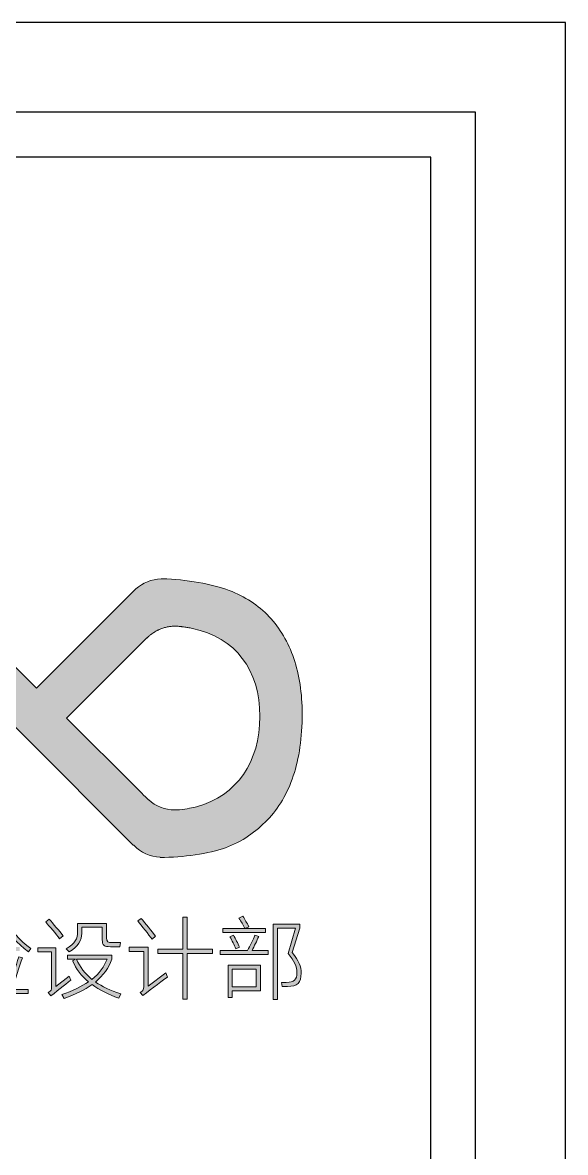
# Model space of a CAD drawing. Extents: x 23971 to 232415, y -48119 to 67869.
# Drawn here: x 231431 to 232415, y 40267 to 42314 of the extents above; entities that cross this region are included whole.
import ezdxf

# ---------------------------------------------------------------- set-up
doc = ezdxf.new("R2010")
doc.units = 0
doc.header["$LTSCALE"] = 1000
doc.header["$MEASUREMENT"] = 0
doc.layers.add('_U+56FE_U+5C42 1', color=7, linetype='Continuous')

# ---------------------------------------------------------------- blocks, each defined once
blk = doc.blocks.new('block 3')
at = {"layer": '_U+56FE_U+5C42 1'}
h = blk.add_hatch(color=251, dxfattribs=at)
h.dxf.hatch_style = 2
edge = h.paths.add_edge_path()
edge.add_spline(control_points=[(101.335, -164.82), (101.335, -164.82), (101.319, -164.485), (101.319, -164.485), (101.558, -164.453), (103.017, -164.214), (103.216, -164.174), (103.216, -164.174), (103.232, -164.493), (103.232, -164.493), (103.056, -164.517), (101.566, -164.78), (101.335, -164.82)], knot_values=[0, 0, 0, 0, 1, 1, 1, 2, 2, 2, 3, 3, 3, 4, 4, 4, 4], degree=3, periodic=0)
edge = h.paths.add_edge_path()
edge.add_spline(control_points=[(102.682, -165.935), (103.28, -165.935), (103.431, -165.824), (103.439, -165.306), (103.439, -165.306), (103.527, -163.218), (103.527, -163.218), (103.527, -163.218), (101.853, -163.218), (101.853, -163.218), (101.853, -163.218), (102.028, -160.676), (102.028, -160.676), (102.028, -160.676), (102.347, -160.676), (102.347, -160.676), (102.347, -160.676), (102.188, -162.907), (102.188, -162.907), (102.188, -162.907), (103.184, -162.907), (103.184, -162.907), (103.184, -162.907), (103.367, -160.246), (103.367, -160.246), (103.367, -160.246), (101.503, -160.246), (101.503, -160.246), (101.503, -160.246), (101.503, -159.919), (101.503, -159.919), (101.503, -159.919), (103.702, -159.919), (103.702, -159.919), (103.702, -159.919), (103.511, -162.907), (103.511, -162.907), (103.511, -162.907), (103.861, -162.907), (103.861, -162.907), (103.837, -163.505), (103.797, -164.652), (103.758, -165.417), (103.734, -166.079), (103.519, -166.238), (102.77, -166.238), (102.77, -166.238), (102.013, -166.238), (102.013, -166.238), (102.013, -166.238), (101.957, -165.935), (101.957, -165.935), (101.957, -165.935), (102.682, -165.935), (102.682, -165.935)], knot_values=[0, 0, 0, 0, 1, 1, 1, 2, 2, 2, 3, 3, 3, 4, 4, 4, 5, 5, 5, 6, 6, 6, 7, 7, 7, 8, 8, 8, 9, 9, 9, 10, 10, 10, 11, 11, 11, 12, 12, 12, 13, 13, 13, 14, 14, 14, 15, 15, 15, 16, 16, 16, 17, 17, 17, 18, 18, 18, 18], degree=3, periodic=0)
edge = h.paths.add_edge_path()
edge.add_spline(control_points=[(106.268, -159.919), (105.718, -160.86), (105.009, -161.688), (104.021, -162.429), (104.021, -162.429), (103.797, -162.15), (103.797, -162.15), (104.817, -161.393), (105.559, -160.525), (106.053, -159.545), (106.053, -159.545), (106.491, -159.545), (106.491, -159.545), (106.977, -160.565), (107.726, -161.417), (108.73, -162.15), (108.73, -162.15), (108.515, -162.429), (108.515, -162.429), (107.535, -161.696), (106.818, -160.867), (106.268, -159.919)], knot_values=[0, 0, 0, 0, 1, 1, 1, 2, 2, 2, 3, 3, 3, 4, 4, 4, 5, 5, 5, 6, 6, 6, 7, 7, 7, 7], degree=3, periodic=0)
edge = h.paths.add_edge_path()
edge.add_spline(control_points=[(107.049, -165.728), (107.049, -165.728), (108.507, -165.728), (108.507, -165.728), (108.507, -165.728), (108.507, -166.087), (108.507, -166.087), (108.507, -166.087), (104.021, -166.087), (104.021, -166.087), (104.021, -166.087), (104.021, -165.728), (104.021, -165.728), (104.021, -165.728), (106.714, -165.728), (106.714, -165.728), (107.017, -164.907), (107.431, -163.688), (107.678, -162.859), (107.678, -162.859), (107.989, -162.955), (107.989, -162.955), (107.742, -163.72), (107.336, -164.947), (107.049, -165.728)], knot_values=[0, 0, 0, 0, 1, 1, 1, 2, 2, 2, 3, 3, 3, 4, 4, 4, 5, 5, 5, 6, 6, 6, 7, 7, 7, 8, 8, 8, 8], degree=3, periodic=0)
edge = h.paths.add_edge_path()
edge.add_spline(control_points=[(104.483, -162.947), (104.483, -162.947), (104.77, -162.859), (104.77, -162.859), (104.945, -163.409), (105.256, -164.501), (105.399, -165.083), (105.399, -165.083), (105.096, -165.17), (105.096, -165.17), (104.953, -164.581), (104.642, -163.489), (104.483, -162.947)], knot_values=[0, 0, 0, 0, 1, 1, 1, 2, 2, 2, 3, 3, 3, 4, 4, 4, 4], degree=3, periodic=0)
h.paths.add_polyline_path([(104.77, -162.373), (104.77, -162.023), (107.766, -162.023), (107.766, -162.373)])
edge = h.paths.add_edge_path()
edge.add_spline(control_points=[(105.774, -162.859), (105.774, -162.859), (106.077, -162.78), (106.077, -162.78), (106.236, -163.266), (106.507, -164.278), (106.634, -164.82), (106.634, -164.82), (106.331, -164.899), (106.331, -164.899), (106.204, -164.358), (105.941, -163.369), (105.774, -162.859)], knot_values=[0, 0, 0, 0, 1, 1, 1, 2, 2, 2, 3, 3, 3, 4, 4, 4, 4], degree=3, periodic=0)
h = blk.add_hatch(color=251, dxfattribs=at)
h.dxf.hatch_style = 2
edge = h.paths.add_edge_path()
edge.add_spline(control_points=[(110.491, -166.278), (110.491, -166.278), (110.244, -165.999), (110.244, -165.999), (110.539, -165.848), (110.539, -165.704), (110.539, -165.537), (110.539, -165.537), (110.539, -162.445), (110.539, -162.445), (110.539, -162.445), (109.344, -162.445), (109.344, -162.445), (109.344, -162.445), (109.344, -162.095), (109.344, -162.095), (109.344, -162.095), (110.922, -162.095), (110.922, -162.095), (110.922, -162.095), (110.922, -165.465), (110.922, -165.465), (110.922, -165.465), (112.069, -164.565), (112.069, -164.565), (112.069, -164.565), (112.228, -164.899), (112.228, -164.899), (112.053, -165.035), (111.185, -165.72), (110.491, -166.278)], knot_values=[0, 0, 0, 0, 1, 1, 1, 2, 2, 2, 3, 3, 3, 4, 4, 4, 5, 5, 5, 6, 6, 6, 7, 7, 7, 8, 8, 8, 9, 9, 9, 10, 10, 10, 10], degree=3, periodic=0)
edge = h.paths.add_edge_path()
edge.add_spline(control_points=[(110.037, -159.824), (110.037, -159.824), (110.34, -159.584), (110.34, -159.584), (110.651, -159.927), (111.256, -160.644), (111.567, -161.035), (111.567, -161.035), (111.24, -161.29), (111.24, -161.29), (110.954, -160.907), (110.348, -160.182), (110.037, -159.824)], knot_values=[0, 0, 0, 0, 1, 1, 1, 2, 2, 2, 3, 3, 3, 4, 4, 4, 4], degree=3, periodic=0)
edge = h.paths.add_edge_path()
edge.add_spline(control_points=[(115.814, -162.732), (115.814, -162.732), (115.814, -163.075), (115.814, -163.075), (115.527, -163.84), (115.073, -164.501), (114.38, -165.075), (114.954, -165.473), (115.679, -165.808), (116.587, -166.119), (116.587, -166.119), (116.428, -166.485), (116.428, -166.485), (115.48, -166.143), (114.707, -165.752), (114.077, -165.298), (113.448, -165.752), (112.651, -166.151), (111.647, -166.517), (111.647, -166.517), (111.44, -166.174), (111.44, -166.174), (112.396, -165.84), (113.169, -165.473), (113.774, -165.059), (113.145, -164.533), (112.691, -163.927), (112.38, -163.218), (112.38, -163.218), (112.635, -163.067), (112.635, -163.067), (112.635, -163.067), (111.934, -163.067), (111.934, -163.067), (111.934, -163.067), (111.934, -162.732), (111.934, -162.732), (111.934, -162.732), (115.814, -162.732), (115.814, -162.732)], knot_values=[0, 0, 0, 0, 1, 1, 1, 2, 2, 2, 3, 3, 3, 4, 4, 4, 5, 5, 5, 6, 6, 6, 7, 7, 7, 8, 8, 8, 9, 9, 9, 10, 10, 10, 11, 11, 11, 12, 12, 12, 13, 13, 13, 13], degree=3, periodic=0)
edge = h.paths.add_edge_path()
edge.add_spline(control_points=[(115.679, -161.983), (115.161, -161.999), (114.97, -161.863), (114.97, -161.37), (114.97, -161.37), (114.97, -160.286), (114.97, -160.286), (114.97, -160.286), (113.185, -160.286), (113.185, -160.286), (113.185, -160.286), (113.185, -160.828), (113.185, -160.828), (113.185, -161.401), (112.882, -161.951), (112.093, -162.445), (112.093, -162.445), (111.83, -162.182), (111.83, -162.182), (112.595, -161.688), (112.818, -161.274), (112.818, -160.668), (112.818, -160.668), (112.818, -159.951), (112.818, -159.951), (112.818, -159.951), (115.344, -159.951), (115.344, -159.951), (115.344, -159.951), (115.344, -161.21), (115.344, -161.21), (115.344, -161.561), (115.464, -161.632), (115.838, -161.632), (115.838, -161.632), (116.555, -161.632), (116.555, -161.632), (116.555, -161.632), (116.516, -161.983), (116.516, -161.983), (116.516, -161.983), (115.679, -161.983), (115.679, -161.983)], knot_values=[0, 0, 0, 0, 1, 1, 1, 2, 2, 2, 3, 3, 3, 4, 4, 4, 5, 5, 5, 6, 6, 6, 7, 7, 7, 8, 8, 8, 9, 9, 9, 10, 10, 10, 11, 11, 11, 12, 12, 12, 13, 13, 13, 14, 14, 14, 14], degree=3, periodic=0)
edge = h.paths.add_edge_path()
edge.add_spline(control_points=[(114.069, -164.844), (114.731, -164.326), (115.153, -163.736), (115.4, -163.067), (115.4, -163.067), (112.723, -163.067), (112.723, -163.067), (113.025, -163.768), (113.456, -164.35), (114.069, -164.844)], knot_values=[0, 0, 0, 0, 1, 1, 1, 2, 2, 2, 3, 3, 3, 3], degree=3, periodic=0)
h = blk.add_hatch(color=251, dxfattribs=at)
h.dxf.hatch_style = 2
edge = h.paths.add_edge_path()
edge.add_spline(control_points=[(118.532, -166.246), (118.532, -166.246), (118.293, -165.975), (118.293, -165.975), (118.596, -165.824), (118.596, -165.68), (118.596, -165.505), (118.596, -165.505), (118.596, -162.397), (118.596, -162.397), (118.596, -162.397), (117.321, -162.397), (117.321, -162.397), (117.321, -162.397), (117.321, -162.023), (117.321, -162.023), (117.321, -162.023), (118.978, -162.023), (118.978, -162.023), (118.978, -162.023), (118.978, -165.449), (118.978, -165.449), (118.978, -165.449), (120.54, -164.27), (120.54, -164.27), (120.54, -164.27), (120.667, -164.637), (120.667, -164.637), (120.42, -164.82), (119.305, -165.625), (118.532, -166.246)], knot_values=[0, 0, 0, 0, 1, 1, 1, 2, 2, 2, 3, 3, 3, 4, 4, 4, 5, 5, 5, 6, 6, 6, 7, 7, 7, 8, 8, 8, 9, 9, 9, 10, 10, 10, 10], degree=3, periodic=0)
edge = h.paths.add_edge_path()
edge.add_spline(control_points=[(118.07, -159.736), (118.07, -159.736), (118.372, -159.513), (118.372, -159.513), (118.699, -159.887), (119.337, -160.692), (119.639, -161.067), (119.639, -161.067), (119.321, -161.314), (119.321, -161.314), (119.034, -160.947), (118.396, -160.126), (118.07, -159.736)], knot_values=[0, 0, 0, 0, 1, 1, 1, 2, 2, 2, 3, 3, 3, 4, 4, 4, 4], degree=3, periodic=0)
h.paths.add_polyline_path([(122.022, -162.589), (119.839, -162.589), (119.839, -162.206), (122.022, -162.206), (122.022, -159.409), (122.405, -159.409), (122.405, -162.206), (124.604, -162.206), (124.604, -162.589), (122.405, -162.589), (122.405, -166.565), (122.022, -166.565)])
h = blk.add_hatch(color=251, dxfattribs=at)
h.dxf.hatch_style = 2
edge = h.paths.add_edge_path()
edge.add_spline(control_points=[(128.062, -162.318), (128.062, -162.318), (129.465, -162.318), (129.465, -162.318), (129.465, -162.318), (129.465, -162.676), (129.465, -162.676), (129.465, -162.676), (125.289, -162.676), (125.289, -162.676), (125.289, -162.676), (125.289, -162.318), (125.289, -162.318), (125.289, -162.318), (127.68, -162.318), (127.68, -162.318), (127.911, -161.895), (128.15, -161.393), (128.317, -160.979), (128.317, -160.979), (128.644, -161.09), (128.644, -161.09), (128.477, -161.481), (128.27, -161.919), (128.062, -162.318)], knot_values=[0, 0, 0, 0, 1, 1, 1, 2, 2, 2, 3, 3, 3, 4, 4, 4, 5, 5, 5, 6, 6, 6, 7, 7, 7, 8, 8, 8, 8], degree=3, periodic=0)
h.paths.add_polyline_path([(125.52, -160.748), (125.52, -160.405), (129.25, -160.405), (129.25, -160.748)])
h.paths.add_polyline_path([(125.967, -163.601), (128.795, -163.601), (128.795, -165.84), (126.317, -165.84), (126.317, -166.429), (125.967, -166.429)])
edge = h.paths.add_edge_path()
edge.add_spline(control_points=[(126.126, -161.122), (126.126, -161.122), (126.445, -160.979), (126.445, -160.979), (126.628, -161.314), (126.803, -161.656), (126.979, -162.039), (126.979, -162.039), (126.652, -162.166), (126.652, -162.166), (126.493, -161.8), (126.325, -161.457), (126.126, -161.122)], knot_values=[0, 0, 0, 0, 1, 1, 1, 2, 2, 2, 3, 3, 3, 4, 4, 4, 4], degree=3, periodic=0)
h.paths.add_polyline_path([(126.317, -165.489), (128.437, -165.489), (128.437, -163.943), (126.317, -163.943)])
edge = h.paths.add_edge_path()
edge.add_spline(control_points=[(126.923, -159.481), (126.923, -159.481), (127.266, -159.321), (127.266, -159.321), (127.457, -159.632), (127.616, -159.903), (127.776, -160.238), (127.776, -160.238), (127.425, -160.397), (127.425, -160.397), (127.282, -160.079), (127.122, -159.8), (126.923, -159.481)], knot_values=[0, 0, 0, 0, 1, 1, 1, 2, 2, 2, 3, 3, 3, 4, 4, 4, 4], degree=3, periodic=0)
edge = h.paths.add_edge_path()
edge.add_spline(control_points=[(129.911, -160.007), (129.911, -160.007), (132.246, -160.007), (132.246, -160.007), (132.246, -160.007), (132.246, -160.373), (132.246, -160.373), (132.246, -160.373), (131.584, -162.501), (131.584, -162.501), (132.15, -163.218), (132.357, -163.712), (132.357, -164.302), (132.357, -165.131), (132.031, -165.457), (131.17, -165.457), (131.17, -165.457), (130.708, -165.457), (130.708, -165.457), (130.708, -165.457), (130.628, -165.107), (130.628, -165.107), (130.628, -165.107), (131.059, -165.107), (131.059, -165.107), (131.744, -165.107), (131.991, -164.876), (131.991, -164.254), (131.991, -163.728), (131.768, -163.234), (131.21, -162.573), (131.21, -162.573), (131.863, -160.373), (131.863, -160.373), (131.863, -160.373), (130.278, -160.373), (130.278, -160.373), (130.278, -160.373), (130.278, -166.589), (130.278, -166.589), (130.278, -166.589), (129.911, -166.589), (129.911, -166.589), (129.911, -166.589), (129.911, -160.007), (129.911, -160.007)], knot_values=[0, 0, 0, 0, 1, 1, 1, 2, 2, 2, 3, 3, 3, 4, 4, 4, 5, 5, 5, 6, 6, 6, 7, 7, 7, 8, 8, 8, 9, 9, 9, 10, 10, 10, 11, 11, 11, 12, 12, 12, 13, 13, 13, 14, 14, 14, 15, 15, 15, 15], degree=3, periodic=0)
at = {"layer": '_U+56FE_U+5C42 1', "lineweight": 0}
for points in [[(122.022, -162.589), (119.839, -162.589), (119.839, -162.206), (122.022, -162.206), (122.022, -159.409), (122.405, -159.409), (122.405, -162.206), (124.604, -162.206), (124.604, -162.589), (122.405, -162.589), (122.405, -166.565), (122.022, -166.565), (122.022, -162.589)], [(125.52, -160.748), (125.52, -160.405), (129.25, -160.405), (129.25, -160.748), (125.52, -160.748)], [(125.967, -163.601), (128.795, -163.601), (128.795, -165.84), (126.317, -165.84), (126.317, -166.429), (125.967, -166.429), (125.967, -163.601)], [(126.317, -165.489), (128.437, -165.489), (128.437, -163.943), (126.317, -163.943), (126.317, -165.489)]]:
    blk.add_lwpolyline(points, dxfattribs=at)
for points, knots in [([(106.268, -159.919), (105.718, -160.86), (105.009, -161.688), (104.021, -162.429), (104.021, -162.429), (103.797, -162.15), (103.797, -162.15), (104.817, -161.393), (105.559, -160.525), (106.053, -159.545), (106.053, -159.545), (106.491, -159.545), (106.491, -159.545), (106.977, -160.565), (107.726, -161.417), (108.73, -162.15), (108.73, -162.15), (108.515, -162.429), (108.515, -162.429), (107.535, -161.696), (106.818, -160.867), (106.268, -159.919)], [0, 0, 0, 0, 1, 1, 1, 2, 2, 2, 3, 3, 3, 4, 4, 4, 5, 5, 5, 6, 6, 6, 7, 7, 7, 7]), ([(110.037, -159.824), (110.037, -159.824), (110.34, -159.584), (110.34, -159.584), (110.651, -159.927), (111.256, -160.644), (111.567, -161.035), (111.567, -161.035), (111.24, -161.29), (111.24, -161.29), (110.954, -160.907), (110.348, -160.182), (110.037, -159.824)], [0, 0, 0, 0, 1, 1, 1, 2, 2, 2, 3, 3, 3, 4, 4, 4, 4]), ([(115.679, -161.983), (115.161, -161.999), (114.97, -161.863), (114.97, -161.37), (114.97, -161.37), (114.97, -160.286), (114.97, -160.286), (114.97, -160.286), (113.185, -160.286), (113.185, -160.286), (113.185, -160.286), (113.185, -160.828), (113.185, -160.828), (113.185, -161.401), (112.882, -161.951), (112.093, -162.445), (112.093, -162.445), (111.83, -162.182), (111.83, -162.182), (112.595, -161.688), (112.818, -161.274), (112.818, -160.668), (112.818, -160.668), (112.818, -159.951), (112.818, -159.951), (112.818, -159.951), (115.344, -159.951), (115.344, -159.951), (115.344, -159.951), (115.344, -161.21), (115.344, -161.21), (115.344, -161.561), (115.464, -161.632), (115.838, -161.632), (115.838, -161.632), (116.555, -161.632), (116.555, -161.632), (116.555, -161.632), (116.516, -161.983), (116.516, -161.983), (116.516, -161.983), (115.679, -161.983), (115.679, -161.983)], [0, 0, 0, 0, 1, 1, 1, 2, 2, 2, 3, 3, 3, 4, 4, 4, 5, 5, 5, 6, 6, 6, 7, 7, 7, 8, 8, 8, 9, 9, 9, 10, 10, 10, 11, 11, 11, 12, 12, 12, 13, 13, 13, 14, 14, 14, 14]), ([(118.07, -159.736), (118.07, -159.736), (118.372, -159.513), (118.372, -159.513), (118.699, -159.887), (119.337, -160.692), (119.639, -161.067), (119.639, -161.067), (119.321, -161.314), (119.321, -161.314), (119.034, -160.947), (118.396, -160.126), (118.07, -159.736)], [0, 0, 0, 0, 1, 1, 1, 2, 2, 2, 3, 3, 3, 4, 4, 4, 4]), ([(126.923, -159.481), (126.923, -159.481), (127.266, -159.321), (127.266, -159.321), (127.457, -159.632), (127.616, -159.903), (127.776, -160.238), (127.776, -160.238), (127.425, -160.397), (127.425, -160.397), (127.282, -160.079), (127.122, -159.8), (126.923, -159.481)], [0, 0, 0, 0, 1, 1, 1, 2, 2, 2, 3, 3, 3, 4, 4, 4, 4]), ([(129.911, -160.007), (129.911, -160.007), (132.246, -160.007), (132.246, -160.007), (132.246, -160.007), (132.246, -160.373), (132.246, -160.373), (132.246, -160.373), (131.584, -162.501), (131.584, -162.501), (132.15, -163.218), (132.357, -163.712), (132.357, -164.302), (132.357, -165.131), (132.031, -165.457), (131.17, -165.457), (131.17, -165.457), (130.708, -165.457), (130.708, -165.457), (130.708, -165.457), (130.628, -165.107), (130.628, -165.107), (130.628, -165.107), (131.059, -165.107), (131.059, -165.107), (131.744, -165.107), (131.991, -164.876), (131.991, -164.254), (131.991, -163.728), (131.768, -163.234), (131.21, -162.573), (131.21, -162.573), (131.863, -160.373), (131.863, -160.373), (131.863, -160.373), (130.278, -160.373), (130.278, -160.373), (130.278, -160.373), (130.278, -166.589), (130.278, -166.589), (130.278, -166.589), (129.911, -166.589), (129.911, -166.589), (129.911, -166.589), (129.911, -160.007), (129.911, -160.007)], [0, 0, 0, 0, 1, 1, 1, 2, 2, 2, 3, 3, 3, 4, 4, 4, 5, 5, 5, 6, 6, 6, 7, 7, 7, 8, 8, 8, 9, 9, 9, 10, 10, 10, 11, 11, 11, 12, 12, 12, 13, 13, 13, 14, 14, 14, 15, 15, 15, 15]), ([(128.062, -162.318), (128.062, -162.318), (129.465, -162.318), (129.465, -162.318), (129.465, -162.318), (129.465, -162.676), (129.465, -162.676), (129.465, -162.676), (125.289, -162.676), (125.289, -162.676), (125.289, -162.676), (125.289, -162.318), (125.289, -162.318), (125.289, -162.318), (127.68, -162.318), (127.68, -162.318), (127.911, -161.895), (128.15, -161.393), (128.317, -160.979), (128.317, -160.979), (128.644, -161.09), (128.644, -161.09), (128.477, -161.481), (128.27, -161.919), (128.062, -162.318)], [0, 0, 0, 0, 1, 1, 1, 2, 2, 2, 3, 3, 3, 4, 4, 4, 5, 5, 5, 6, 6, 6, 7, 7, 7, 8, 8, 8, 8]), ([(126.126, -161.122), (126.126, -161.122), (126.445, -160.979), (126.445, -160.979), (126.628, -161.314), (126.803, -161.656), (126.979, -162.039), (126.979, -162.039), (126.652, -162.166), (126.652, -162.166), (126.493, -161.8), (126.325, -161.457), (126.126, -161.122)], [0, 0, 0, 0, 1, 1, 1, 2, 2, 2, 3, 3, 3, 4, 4, 4, 4]), ([(107.049, -165.728), (107.049, -165.728), (108.507, -165.728), (108.507, -165.728), (108.507, -165.728), (108.507, -166.087), (108.507, -166.087), (108.507, -166.087), (104.021, -166.087), (104.021, -166.087), (104.021, -166.087), (104.021, -165.728), (104.021, -165.728), (104.021, -165.728), (106.714, -165.728), (106.714, -165.728), (107.017, -164.907), (107.431, -163.688), (107.678, -162.859), (107.678, -162.859), (107.989, -162.955), (107.989, -162.955), (107.742, -163.72), (107.336, -164.947), (107.049, -165.728)], [0, 0, 0, 0, 1, 1, 1, 2, 2, 2, 3, 3, 3, 4, 4, 4, 5, 5, 5, 6, 6, 6, 7, 7, 7, 8, 8, 8, 8]), ([(110.491, -166.278), (110.491, -166.278), (110.244, -165.999), (110.244, -165.999), (110.539, -165.848), (110.539, -165.704), (110.539, -165.537), (110.539, -165.537), (110.539, -162.445), (110.539, -162.445), (110.539, -162.445), (109.344, -162.445), (109.344, -162.445), (109.344, -162.445), (109.344, -162.095), (109.344, -162.095), (109.344, -162.095), (110.922, -162.095), (110.922, -162.095), (110.922, -162.095), (110.922, -165.465), (110.922, -165.465), (110.922, -165.465), (112.069, -164.565), (112.069, -164.565), (112.069, -164.565), (112.228, -164.899), (112.228, -164.899), (112.053, -165.035), (111.185, -165.72), (110.491, -166.278)], [0, 0, 0, 0, 1, 1, 1, 2, 2, 2, 3, 3, 3, 4, 4, 4, 5, 5, 5, 6, 6, 6, 7, 7, 7, 8, 8, 8, 9, 9, 9, 10, 10, 10, 10]), ([(115.814, -162.732), (115.814, -162.732), (115.814, -163.075), (115.814, -163.075), (115.527, -163.84), (115.073, -164.501), (114.38, -165.075), (114.954, -165.473), (115.679, -165.808), (116.587, -166.119), (116.587, -166.119), (116.428, -166.485), (116.428, -166.485), (115.48, -166.143), (114.707, -165.752), (114.077, -165.298), (113.448, -165.752), (112.651, -166.151), (111.647, -166.517), (111.647, -166.517), (111.44, -166.174), (111.44, -166.174), (112.396, -165.84), (113.169, -165.473), (113.774, -165.059), (113.145, -164.533), (112.691, -163.927), (112.38, -163.218), (112.38, -163.218), (112.635, -163.067), (112.635, -163.067), (112.635, -163.067), (111.934, -163.067), (111.934, -163.067), (111.934, -163.067), (111.934, -162.732), (111.934, -162.732), (111.934, -162.732), (115.814, -162.732), (115.814, -162.732)], [0, 0, 0, 0, 1, 1, 1, 2, 2, 2, 3, 3, 3, 4, 4, 4, 5, 5, 5, 6, 6, 6, 7, 7, 7, 8, 8, 8, 9, 9, 9, 10, 10, 10, 11, 11, 11, 12, 12, 12, 13, 13, 13, 13]), ([(118.532, -166.246), (118.532, -166.246), (118.293, -165.975), (118.293, -165.975), (118.596, -165.824), (118.596, -165.68), (118.596, -165.505), (118.596, -165.505), (118.596, -162.397), (118.596, -162.397), (118.596, -162.397), (117.321, -162.397), (117.321, -162.397), (117.321, -162.397), (117.321, -162.023), (117.321, -162.023), (117.321, -162.023), (118.978, -162.023), (118.978, -162.023), (118.978, -162.023), (118.978, -165.449), (118.978, -165.449), (118.978, -165.449), (120.54, -164.27), (120.54, -164.27), (120.54, -164.27), (120.667, -164.637), (120.667, -164.637), (120.42, -164.82), (119.305, -165.625), (118.532, -166.246)], [0, 0, 0, 0, 1, 1, 1, 2, 2, 2, 3, 3, 3, 4, 4, 4, 5, 5, 5, 6, 6, 6, 7, 7, 7, 8, 8, 8, 9, 9, 9, 10, 10, 10, 10]), ([(114.069, -164.844), (114.731, -164.326), (115.153, -163.736), (115.4, -163.067), (115.4, -163.067), (112.723, -163.067), (112.723, -163.067), (113.025, -163.768), (113.456, -164.35), (114.069, -164.844)], [0, 0, 0, 0, 1, 1, 1, 2, 2, 2, 3, 3, 3, 3])]:
    blk.add_open_spline(points, degree=3, knots=knots, dxfattribs=at)
blk = doc.blocks.new('40kuang')
at = {"layer": '_U+56FE_U+5C42 1'}
h = blk.add_hatch(color=256, dxfattribs=at)
h.dxf.hatch_style = 2
edge = h.paths.add_edge_path()
edge.add_spline(control_points=[(-169887.5, 35683), (-169897.6, 35712.6), (-169912.4, 35737.8), (-169932, 35758.6), (-169951.6, 35779.5), (-169975.8, 35795.4), (-170004.8, 35806.5), (-170033.1, 35817.4), (-170083.8, 35826.9), (-170125.2, 35827.3), (-170125.5, 35827.3), (-170125.7, 35827.4), (-170126, 35827.4), (-170126.1, 35827.4), (-170126.3, 35827.4), (-170126.4, 35827.4), (-170126.9, 35827.4), (-170127.4, 35827.4), (-170127.9, 35827.4), (-170127.9, 35827.4), (-170127.9, 35827.3), (-170127.9, 35827.3), (-170145.4, 35826.8), (-170161.3, 35820.1), (-170173.4, 35809.3), (-170173.8, 35809), (-170174.1, 35808.7), (-170174.5, 35808.5), (-170174.5, 35808.5), (-170176.1, 35806.8), (-170176.1, 35806.8), (-170176.3, 35806.6), (-170176.5, 35806.4), (-170176.7, 35806.3), (-170176.7, 35806.3), (-170353.5, 35629.2), (-170353.5, 35629.2), (-170353.5, 35629.2), (-170528.2, 35803.6), (-170528.2, 35803.6), (-170528.9, 35804.3), (-170529.6, 35805), (-170530.4, 35805.9), (-170531.7, 35807.2), (-170533, 35808.4), (-170534.3, 35809.5), (-170549.6, 35823), (-170567.3, 35826.4), (-170577.8, 35827.2), (-170577.8, 35827.2), (-170579.1, 35827.2), (-170579.1, 35827.2), (-170579.3, 35827.2), (-170579.5, 35827.2), (-170579.6, 35827.2), (-170579.6, 35827.2), (-170580.8, 35827.2), (-170580.8, 35827.2), (-170582.2, 35827.2), (-170583, 35827.2), (-170583, 35827.2), (-170583, 35827.2), (-170583, 35827.2), (-170583, 35827.2), (-170583, 35827.2), (-170665.4, 35827.2), (-170665.4, 35827.2), (-170665.5, 35827.2), (-170665.6, 35827.2), (-170665.7, 35827.2), (-170665.7, 35827.2), (-170665.8, 35827.2), (-170665.8, 35827.2), (-170689.2, 35827.2), (-170708.2, 35808.2), (-170708.2, 35784.7), (-170708.2, 35784.7), (-170708.2, 35784.6), (-170708.2, 35784.5), (-170708.3, 35783.2), (-170708.4, 35781.9), (-170708.4, 35780.6), (-170708.4, 35780.6), (-170707.3, 35528.7), (-170707.3, 35528.7), (-170708, 35435.6), (-170750, 35403.9), (-170813.8, 35403.5), (-170876.8, 35404.8), (-170924.2, 35433.9), (-170924.2, 35528.7), (-170924.2, 35528.7), (-170924.2, 35539), (-170924.2, 35539), (-170924.2, 35539), (-170924.2, 35784.9), (-170924.2, 35784.9), (-170924.2, 35785.2), (-170924.2, 35785.6), (-170924.2, 35785.9), (-170924.9, 35808.8), (-170943.6, 35827.1), (-170966.6, 35827.1), (-170989.6, 35827.1), (-171008.3, 35808.8), (-171009, 35785.9), (-171009, 35785.6), (-171009, 35785.2), (-171009, 35784.9), (-171009, 35784.9), (-171009, 35784.7), (-171009, 35784.7), (-171009, 35784.7), (-171009, 35784.7), (-171009, 35784.7), (-171009, 35784.7), (-171009, 35784.7), (-171009, 35784.7), (-171009, 35784.7), (-171008, 35539), (-171008, 35539), (-171008, 35539), (-171008, 35539), (-171008, 35539), (-171008, 35539), (-171008, 35528.7), (-171008, 35528.7), (-171008, 35526), (-171007.9, 35523.4), (-171007.9, 35520.7), (-171007.9, 35520.7), (-171007.9, 35517), (-171007.9, 35517), (-171007.9, 35517), (-171007.8, 35517), (-171007.8, 35517), (-171003.9, 35395.2), (-170937.5, 35322.6), (-170815.9, 35322.6), (-170692.3, 35322.6), (-170628.3, 35394.3), (-170623.8, 35517), (-170623.8, 35517), (-170623.6, 35517), (-170623.6, 35517), (-170623.6, 35517), (-170623.6, 35530.9), (-170623.6, 35530.9), (-170623.6, 35530.9), (-170623.6, 35539), (-170623.6, 35539), (-170623.6, 35539), (-170623.6, 35725.9), (-170623.6, 35725.9), (-170623.6, 35725.9), (-170623.5, 35725.9), (-170623.5, 35725.9), (-170623.5, 35726.2), (-170623.6, 35726.6), (-170623.6, 35726.9), (-170623.6, 35737.1), (-170617.7, 35745.9), (-170609.3, 35750.2), (-170608.8, 35750.4), (-170608.3, 35750.7), (-170607.7, 35750.9), (-170607.7, 35750.9), (-170607.6, 35750.9), (-170607.6, 35751), (-170604.5, 35752.3), (-170601, 35753.1), (-170597, 35753.1), (-170583.6, 35753.1), (-170574.8, 35741.5), (-170574.8, 35741.5), (-170574.8, 35741.5), (-170178.2, 35344.9), (-170178.2, 35344.9), (-170177.8, 35344.5), (-170177.3, 35344.2), (-170176.8, 35343.9), (-170164.7, 35331.5), (-170148, 35323.7), (-170129.5, 35322.8), (-170129.5, 35322.8), (-170129.5, 35322.6), (-170129.5, 35322.6), (-170087.9, 35322.1), (-170041.1, 35329.6), (-170011.1, 35340.1), (-169981.2, 35350.6), (-169955.9, 35369.3), (-169935.4, 35390.4), (-169914.8, 35411.5), (-169899.1, 35438), (-169888.4, 35470.1), (-169877.7, 35502.2), (-169872.3, 35539.7), (-169872.3, 35582.6), (-169872.3, 35619.9), (-169877.4, 35653.3), (-169887.5, 35683)], knot_values=[0, 0, 0, 0, 1, 1, 1, 2, 2, 2, 3, 3, 3, 4, 4, 4, 5, 5, 5, 6, 6, 6, 7, 7, 7, 8, 8, 8, 9, 9, 9, 10, 10, 10, 11, 11, 11, 12, 12, 12, 13, 13, 13, 14, 14, 14, 15, 15, 15, 16, 16, 16, 17, 17, 17, 18, 18, 18, 19, 19, 19, 20, 20, 20, 21, 21, 21, 22, 22, 22, 23, 23, 23, 24, 24, 24, 25, 25, 25, 26, 26, 26, 27, 27, 27, 28, 28, 28, 29, 29, 29, 30, 30, 30, 31, 31, 31, 32, 32, 32, 33, 33, 33, 34, 34, 34, 35, 35, 35, 36, 36, 36, 37, 37, 37, 38, 38, 38, 39, 39, 39, 40, 40, 40, 41, 41, 41, 42, 42, 42, 43, 43, 43, 44, 44, 44, 45, 45, 45, 46, 46, 46, 47, 47, 47, 48, 48, 48, 49, 49, 49, 50, 50, 50, 51, 51, 51, 52, 52, 52, 53, 53, 53, 54, 54, 54, 55, 55, 55, 56, 56, 56, 57, 57, 57, 58, 58, 58, 59, 59, 59, 60, 60, 60, 61, 61, 61, 62, 62, 62, 63, 63, 63, 64, 64, 64, 65, 65, 65, 66, 66, 66, 67, 67, 67, 67], degree=3, periodic=0)
edge = h.paths.add_edge_path()
edge.add_spline(control_points=[(-170063.7, 35414.2), (-170070.5, 35412.5), (-170081.1, 35410.3), (-170094.6, 35408.8), (-170095, 35408.8), (-170095.4, 35408.8), (-170095.8, 35408.7), (-170096.1, 35408.7), (-170096.4, 35408.7), (-170096.7, 35408.6), (-170096.7, 35408.6), (-170096.7, 35408.7), (-170096.7, 35408.7), (-170098.6, 35408.5), (-170100.6, 35408.4), (-170102.6, 35408.4), (-170121, 35408.4), (-170137.8, 35415.4), (-170150.4, 35426.9), (-170150.5, 35426.8), (-170150.6, 35426.7), (-170150.6, 35426.8), (-170151.4, 35427.3), (-170166.4, 35442.5), (-170171.9, 35448), (-170171.9, 35448), (-170171.9, 35448), (-170172, 35448), (-170172, 35448), (-170299, 35574.8), (-170299, 35574.8), (-170299, 35574.8), (-170153.6, 35720.2), (-170153.6, 35720.2), (-170153.6, 35720.2), (-170153.6, 35720.2), (-170153.6, 35720.1), (-170152.5, 35721.3), (-170151.2, 35722.4), (-170150, 35723.5), (-170148.8, 35724.6), (-170147.5, 35725.6), (-170146.2, 35726.6), (-170145.8, 35727), (-170145.3, 35727.3), (-170144.9, 35727.6), (-170143.6, 35728.6), (-170142.3, 35729.5), (-170141, 35730.3), (-170140.4, 35730.7), (-170139.8, 35731), (-170139.3, 35731.4), (-170138, 35732.1), (-170136.7, 35732.9), (-170135.3, 35733.6), (-170134.7, 35733.9), (-170134, 35734.3), (-170133.2, 35734.6), (-170132, 35735.2), (-170130.7, 35735.8), (-170129.4, 35736.3), (-170128.5, 35736.7), (-170127.7, 35737), (-170126.8, 35737.3), (-170125.6, 35737.7), (-170124.4, 35738.2), (-170123.1, 35738.5), (-170122.1, 35738.9), (-170121, 35739.1), (-170119.9, 35739.4), (-170118.8, 35739.7), (-170117.7, 35740), (-170116.6, 35740.2), (-170115.2, 35740.5), (-170113.8, 35740.7), (-170112.4, 35740.8), (-170111.5, 35741), (-170110.6, 35741.1), (-170109.7, 35741.2), (-170107.4, 35741.5), (-170105, 35741.6), (-170102.6, 35741.6), (-170101.4, 35741.6), (-170100.3, 35741.5), (-170099.1, 35741.5), (-170096.4, 35741.3), (-170093.7, 35741), (-170091.1, 35740.7), (-170090.5, 35740.6), (-170090, 35740.6), (-170089.5, 35740.5), (-170088, 35740.3), (-170086.5, 35740.1), (-170085.1, 35739.9), (-170082.4, 35739.5), (-170080, 35739.1), (-170077.6, 35738.7), (-170076.9, 35738.6), (-170076.2, 35738.4), (-170075.5, 35738.3), (-170074, 35738), (-170072.5, 35737.7), (-170071.2, 35737.5), (-169993.1, 35720.9), (-169948.9, 35662.6), (-169948.9, 35577.7), (-169948.9, 35495.7), (-169990.5, 35434.5), (-170063.7, 35414.2)], knot_values=[0, 0, 0, 0, 1, 1, 1, 2, 2, 2, 3, 3, 3, 4, 4, 4, 5, 5, 5, 6, 6, 6, 7, 7, 7, 8, 8, 8, 9, 9, 9, 10, 10, 10, 11, 11, 11, 12, 12, 12, 13, 13, 13, 14, 14, 14, 15, 15, 15, 16, 16, 16, 17, 17, 17, 18, 18, 18, 19, 19, 19, 20, 20, 20, 21, 21, 21, 22, 22, 22, 23, 23, 23, 24, 24, 24, 25, 25, 25, 26, 26, 26, 27, 27, 27, 28, 28, 28, 29, 29, 29, 30, 30, 30, 31, 31, 31, 32, 32, 32, 33, 33, 33, 34, 34, 34, 35, 35, 35, 36, 36, 36, 36], degree=3, periodic=0)
at = {"color": 251}
for p, q in [((-169558.1, 36672.9), (-181089.5, 36672.9)), ((-169558.1, 28598.2), (-169558.1, 36672.9))]:
    blk.add_line(p, q, dxfattribs=at)
for p, q in [((-169639.4, 36591.5), (-181008.2, 36591.5)), ((-169639.4, 28679.5), (-169639.4, 36591.5))]:
    blk.add_line(p, q)
blk.add_lwpolyline([(-181275.4, 28435.5), (-169395.4, 28435.5), (-169395.4, 36835.5), (-181275.4, 36835.5)], close=True)
at = {"layer": '_U+56FE_U+5C42 1', "lineweight": 0}
for points, knots in [([(-169887.5, 35683), (-169897.6, 35712.6), (-169912.4, 35737.8), (-169932, 35758.6), (-169951.6, 35779.5), (-169975.8, 35795.4), (-170004.8, 35806.5), (-170033.1, 35817.4), (-170083.8, 35826.9), (-170125.2, 35827.3), (-170125.5, 35827.3), (-170125.7, 35827.4), (-170126, 35827.4), (-170126.1, 35827.4), (-170126.3, 35827.4), (-170126.4, 35827.4), (-170126.9, 35827.4), (-170127.4, 35827.4), (-170127.9, 35827.4), (-170127.9, 35827.4), (-170127.9, 35827.3), (-170127.9, 35827.3), (-170145.4, 35826.8), (-170161.3, 35820.1), (-170173.4, 35809.3), (-170173.8, 35809), (-170174.1, 35808.7), (-170174.5, 35808.5), (-170174.5, 35808.5), (-170176.1, 35806.8), (-170176.1, 35806.8), (-170176.3, 35806.6), (-170176.5, 35806.4), (-170176.7, 35806.3), (-170176.7, 35806.3), (-170353.5, 35629.2), (-170353.5, 35629.2), (-170353.5, 35629.2), (-170528.2, 35803.6), (-170528.2, 35803.6), (-170528.9, 35804.3), (-170529.6, 35805), (-170530.4, 35805.9), (-170531.7, 35807.2), (-170533, 35808.4), (-170534.3, 35809.5), (-170549.6, 35823), (-170567.3, 35826.4), (-170577.8, 35827.2), (-170577.8, 35827.2), (-170579.1, 35827.2), (-170579.1, 35827.2), (-170579.3, 35827.2), (-170579.5, 35827.2), (-170579.6, 35827.2), (-170579.6, 35827.2), (-170580.8, 35827.2), (-170580.8, 35827.2), (-170582.2, 35827.2), (-170583, 35827.2), (-170583, 35827.2), (-170583, 35827.2), (-170583, 35827.2), (-170583, 35827.2), (-170583, 35827.2), (-170665.4, 35827.2), (-170665.4, 35827.2), (-170665.5, 35827.2), (-170665.6, 35827.2), (-170665.7, 35827.2), (-170665.7, 35827.2), (-170665.8, 35827.2), (-170665.8, 35827.2), (-170689.2, 35827.2), (-170708.2, 35808.2), (-170708.2, 35784.7), (-170708.2, 35784.7), (-170708.2, 35784.6), (-170708.2, 35784.5), (-170708.3, 35783.2), (-170708.4, 35781.9), (-170708.4, 35780.6), (-170708.4, 35780.6), (-170707.3, 35528.7), (-170707.3, 35528.7), (-170708, 35435.6), (-170750, 35403.9), (-170813.8, 35403.5), (-170876.8, 35404.8), (-170924.2, 35433.9), (-170924.2, 35528.7), (-170924.2, 35528.7), (-170924.2, 35539), (-170924.2, 35539), (-170924.2, 35539), (-170924.2, 35784.9), (-170924.2, 35784.9), (-170924.2, 35785.2), (-170924.2, 35785.6), (-170924.2, 35785.9), (-170924.9, 35808.8), (-170943.6, 35827.1), (-170966.6, 35827.1), (-170989.6, 35827.1), (-171008.3, 35808.8), (-171009, 35785.9), (-171009, 35785.6), (-171009, 35785.2), (-171009, 35784.9), (-171009, 35784.9), (-171009, 35784.7), (-171009, 35784.7), (-171009, 35784.7), (-171009, 35784.7), (-171009, 35784.7), (-171009, 35784.7), (-171009, 35784.7), (-171009, 35784.7), (-171009, 35784.7), (-171008, 35539), (-171008, 35539), (-171008, 35539), (-171008, 35539), (-171008, 35539), (-171008, 35539), (-171008, 35528.7), (-171008, 35528.7), (-171008, 35526), (-171007.9, 35523.4), (-171007.9, 35520.7), (-171007.9, 35520.7), (-171007.9, 35517), (-171007.9, 35517), (-171007.9, 35517), (-171007.8, 35517), (-171007.8, 35517), (-171003.9, 35395.2), (-170937.5, 35322.6), (-170815.9, 35322.6), (-170692.3, 35322.6), (-170628.3, 35394.3), (-170623.8, 35517), (-170623.8, 35517), (-170623.6, 35517), (-170623.6, 35517), (-170623.6, 35517), (-170623.6, 35530.9), (-170623.6, 35530.9), (-170623.6, 35530.9), (-170623.6, 35539), (-170623.6, 35539), (-170623.6, 35539), (-170623.6, 35725.9), (-170623.6, 35725.9), (-170623.6, 35725.9), (-170623.5, 35725.9), (-170623.5, 35725.9), (-170623.5, 35726.2), (-170623.6, 35726.6), (-170623.6, 35726.9), (-170623.6, 35737.1), (-170617.7, 35745.9), (-170609.3, 35750.2), (-170608.8, 35750.4), (-170608.3, 35750.7), (-170607.7, 35750.9), (-170607.7, 35750.9), (-170607.6, 35750.9), (-170607.6, 35751), (-170604.5, 35752.3), (-170601, 35753.1), (-170597, 35753.1), (-170583.6, 35753.1), (-170574.8, 35741.5), (-170574.8, 35741.5), (-170574.8, 35741.5), (-170178.2, 35344.9), (-170178.2, 35344.9), (-170177.8, 35344.5), (-170177.3, 35344.2), (-170176.8, 35343.9), (-170164.7, 35331.5), (-170148, 35323.7), (-170129.5, 35322.8), (-170129.5, 35322.8), (-170129.5, 35322.6), (-170129.5, 35322.6), (-170087.9, 35322.1), (-170041.1, 35329.6), (-170011.1, 35340.1), (-169981.2, 35350.6), (-169955.9, 35369.3), (-169935.4, 35390.4), (-169914.8, 35411.5), (-169899.1, 35438), (-169888.4, 35470.1), (-169877.7, 35502.2), (-169872.3, 35539.7), (-169872.3, 35582.6), (-169872.3, 35619.9), (-169877.4, 35653.3), (-169887.5, 35683)], [0, 0, 0, 0, 1, 1, 1, 2, 2, 2, 3, 3, 3, 4, 4, 4, 5, 5, 5, 6, 6, 6, 7, 7, 7, 8, 8, 8, 9, 9, 9, 10, 10, 10, 11, 11, 11, 12, 12, 12, 13, 13, 13, 14, 14, 14, 15, 15, 15, 16, 16, 16, 17, 17, 17, 18, 18, 18, 19, 19, 19, 20, 20, 20, 21, 21, 21, 22, 22, 22, 23, 23, 23, 24, 24, 24, 25, 25, 25, 26, 26, 26, 27, 27, 27, 28, 28, 28, 29, 29, 29, 30, 30, 30, 31, 31, 31, 32, 32, 32, 33, 33, 33, 34, 34, 34, 35, 35, 35, 36, 36, 36, 37, 37, 37, 38, 38, 38, 39, 39, 39, 40, 40, 40, 41, 41, 41, 42, 42, 42, 43, 43, 43, 44, 44, 44, 45, 45, 45, 46, 46, 46, 47, 47, 47, 48, 48, 48, 49, 49, 49, 50, 50, 50, 51, 51, 51, 52, 52, 52, 53, 53, 53, 54, 54, 54, 55, 55, 55, 56, 56, 56, 57, 57, 57, 58, 58, 58, 59, 59, 59, 60, 60, 60, 61, 61, 61, 62, 62, 62, 63, 63, 63, 64, 64, 64, 65, 65, 65, 66, 66, 66, 67, 67, 67, 67]), ([(-170063.7, 35414.2), (-170070.5, 35412.5), (-170081.1, 35410.3), (-170094.6, 35408.8), (-170095, 35408.8), (-170095.4, 35408.8), (-170095.8, 35408.7), (-170096.1, 35408.7), (-170096.4, 35408.7), (-170096.7, 35408.6), (-170096.7, 35408.6), (-170096.7, 35408.7), (-170096.7, 35408.7), (-170098.6, 35408.5), (-170100.6, 35408.4), (-170102.6, 35408.4), (-170121, 35408.4), (-170137.8, 35415.4), (-170150.4, 35426.9), (-170150.5, 35426.8), (-170150.6, 35426.7), (-170150.6, 35426.8), (-170151.4, 35427.3), (-170166.4, 35442.5), (-170171.9, 35448), (-170171.9, 35448), (-170171.9, 35448), (-170172, 35448), (-170172, 35448), (-170299, 35574.8), (-170299, 35574.8), (-170299, 35574.8), (-170153.6, 35720.2), (-170153.6, 35720.2), (-170153.6, 35720.2), (-170153.6, 35720.2), (-170153.6, 35720.1), (-170152.5, 35721.3), (-170151.2, 35722.4), (-170150, 35723.5), (-170148.8, 35724.6), (-170147.5, 35725.6), (-170146.2, 35726.6), (-170145.8, 35727), (-170145.3, 35727.3), (-170144.9, 35727.6), (-170143.6, 35728.6), (-170142.3, 35729.5), (-170141, 35730.3), (-170140.4, 35730.7), (-170139.8, 35731), (-170139.3, 35731.4), (-170138, 35732.1), (-170136.7, 35732.9), (-170135.3, 35733.6), (-170134.7, 35733.9), (-170134, 35734.3), (-170133.2, 35734.6), (-170132, 35735.2), (-170130.7, 35735.8), (-170129.4, 35736.3), (-170128.5, 35736.7), (-170127.7, 35737), (-170126.8, 35737.3), (-170125.6, 35737.7), (-170124.4, 35738.2), (-170123.1, 35738.5), (-170122.1, 35738.9), (-170121, 35739.1), (-170119.9, 35739.4), (-170118.8, 35739.7), (-170117.7, 35740), (-170116.6, 35740.2), (-170115.2, 35740.5), (-170113.8, 35740.7), (-170112.4, 35740.8), (-170111.5, 35741), (-170110.6, 35741.1), (-170109.7, 35741.2), (-170107.4, 35741.5), (-170105, 35741.6), (-170102.6, 35741.6), (-170101.4, 35741.6), (-170100.3, 35741.5), (-170099.1, 35741.5), (-170096.4, 35741.3), (-170093.7, 35741), (-170091.1, 35740.7), (-170090.5, 35740.6), (-170090, 35740.6), (-170089.5, 35740.5), (-170088, 35740.3), (-170086.5, 35740.1), (-170085.1, 35739.9), (-170082.4, 35739.5), (-170080, 35739.1), (-170077.6, 35738.7), (-170076.9, 35738.6), (-170076.2, 35738.4), (-170075.5, 35738.3), (-170074, 35738), (-170072.5, 35737.7), (-170071.2, 35737.5), (-169993.1, 35720.9), (-169948.9, 35662.6), (-169948.9, 35577.7), (-169948.9, 35495.7), (-169990.5, 35434.5), (-170063.7, 35414.2)], [0, 0, 0, 0, 1, 1, 1, 2, 2, 2, 3, 3, 3, 4, 4, 4, 5, 5, 5, 6, 6, 6, 7, 7, 7, 8, 8, 8, 9, 9, 9, 10, 10, 10, 11, 11, 11, 12, 12, 12, 13, 13, 13, 14, 14, 14, 15, 15, 15, 16, 16, 16, 17, 17, 17, 18, 18, 18, 19, 19, 19, 20, 20, 20, 21, 21, 21, 22, 22, 22, 23, 23, 23, 24, 24, 24, 25, 25, 25, 26, 26, 26, 27, 27, 27, 28, 28, 28, 29, 29, 29, 30, 30, 30, 31, 31, 31, 32, 32, 32, 33, 33, 33, 34, 34, 34, 35, 35, 35, 36, 36, 36, 36])]:
    blk.add_open_spline(points, degree=3, knots=knots, dxfattribs=at)
at = {"layer": '_U+56FE_U+5C42 1', "xscale": 20.72769846773844, "yscale": 20.72769846773844, "zscale": 20.72769846773844}
blk.add_blockref('block 3', (-172617.6, 38518.2), dxfattribs=at)

msp = doc.modelspace()

# ---------------------------------------------------------------- block references
at = {"color": 146}
msp.add_blockref('40kuang', (401809.9, 5478.9), dxfattribs=at)

doc.saveas('drawing.dxf')
